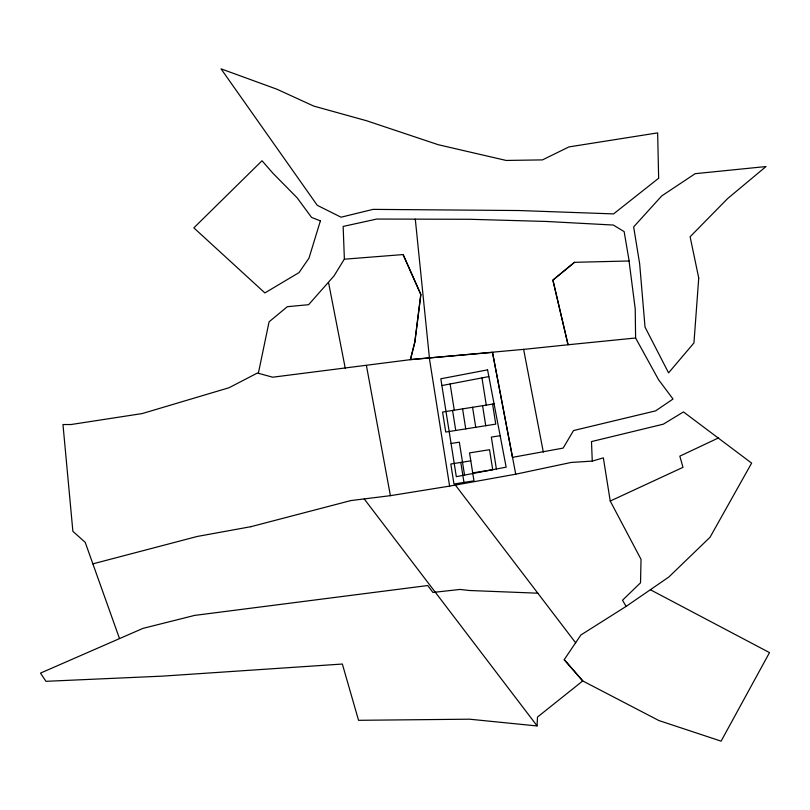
<?xml version="1.0" encoding="UTF-8"?>
<svg xmlns="http://www.w3.org/2000/svg" width="810" height="810" viewBox="0 0 810 810"><rect width="100%" height="100%" fill="white"/><g stroke="black" fill="none" stroke-linecap="round" stroke-linejoin="round"><path stroke-width="1.21" d="M537.85 593.193L469.446 590.5L460.09 589.447L432.904 592.434L427.751 585.529L194.602 615.408L142.904 628.398L40.5 673.1L45.947 681.321L162.577 676.127L342.357 664.038L358.546 720.313L469.446 719.189L537.05 725.952L537.486 717.063L582.795 680.906L564.287 659.664M523.736 349.353L410.376 359.66L272.656 377.207L258.36 373.278L269.072 321.843L287.327 306.696L308.6 304.692L334.095 275.845L344.28 259.2L403.157 254.563L420.876 294.445L414.892 342.043L410.478 359.559L492.601 352.421M410.376 359.66L414.791 342.063L420.785 294.465L403.066 254.583M574.543 262.298L552.947 280.098L568.053 344.766L635.607 338.003L658.601 379.779L673.019 399.026L655.604 410.873L573.531 430.545L563.153 448.092L512.487 457.356L492.5 352.441L515.737 474.194L449.611 486.101L429.31 357.899M650.45 589.781L769.5 652.607L721.113 741.15L658.884 720.546L582.694 680.916L564.185 659.684L580.871 634.999L626.11 606.406L668.766 577.074L710.056 537.232L751.629 463.117L683.478 411.915L663.309 424.177L591.492 441.582L592.262 461.103L571.151 462.449L515.737 474.194M718.581 437.876L679.823 456.162L683.002 467.329L610.234 501.046L641.034 559.325L640.518 582.805L622.515 600.23L626.11 606.406M592.262 461.103L603.349 457.863L610.234 501.046M92.866 563.861L197.235 536.463L250.999 526.672M250.898 526.692L350.851 500.57M441.895 385.55L488.865 376.589M350.76 500.58L390.491 495.659L449.702 486.091M494.07 403.866L442.574 412.047L445.743 432.044L495.75 424.126L492.581 404.129M451.059 443.475L459.341 442.169L464.545 475.095M500.145 435.709L491.336 437.106L496.388 469.02M470.802 460.839L450.805 464.008L453.964 484.005L473.971 480.846L469.547 452.881L489.544 449.712L492.713 469.719L472.706 472.888M258.36 373.278L257.347 373.066L229.007 387.747L142.216 413.566L71.017 424.531L62.977 424.541L72.88 531.33L85.202 542.335L119.434 638.341M455.372 485.068L575.667 642.836M364.206 498.919L537.06 725.831M328.576 282.67L345.232 368.125M543.318 452.101L523.635 349.383L568.053 344.766L552.845 280.118L574.442 262.318L629.147 260.982L624.146 231.609L613.352 225.048L546.396 221.464L469.446 219.277L376.772 219.054L343.146 226.435L344.382 259.18M366.414 365.472L390.4 495.679M481.97 377.906L486.273 405.101M482.578 405.709L485.747 425.716M472.574 407.298L475.743 427.295M462.581 408.878L465.74 428.875M450.127 383.981L454.268 410.164M452.577 410.457L455.746 430.464M460.799 462.419L463.968 482.426M629.046 261.002L635.212 308.772L635.607 338.003M415.297 219.145L429.411 357.858M698.736 278.043L693.947 342.934L668.564 372.863L645.023 327.098L639.677 263.969L633.653 226.901L661.729 195.929L695.183 173.674L766.007 166.546L727.613 198.582L690.12 236.763L698.736 278.043M320.395 220.846L308.975 258.167L299.011 272.606L264.88 292.926L193.843 227.863L262.025 160.755L273.051 173.381L297.088 197.741L311.587 217.444L320.395 220.846M658.651 178.24L613.565 213.901L518.886 210.529L373.056 209.375L341.04 217.202L317.247 205.305L221.039 68.85L276.909 89.211L313.753 106.09L366.667 120.771L438.291 144.727L506.159 160.451L542.477 159.894L568.934 146.914L657.649 132.881L658.651 178.24M487.579 369.866L440.822 378.786L456.313 476.665L506.149 467.157L487.579 369.866"/></g></svg>
